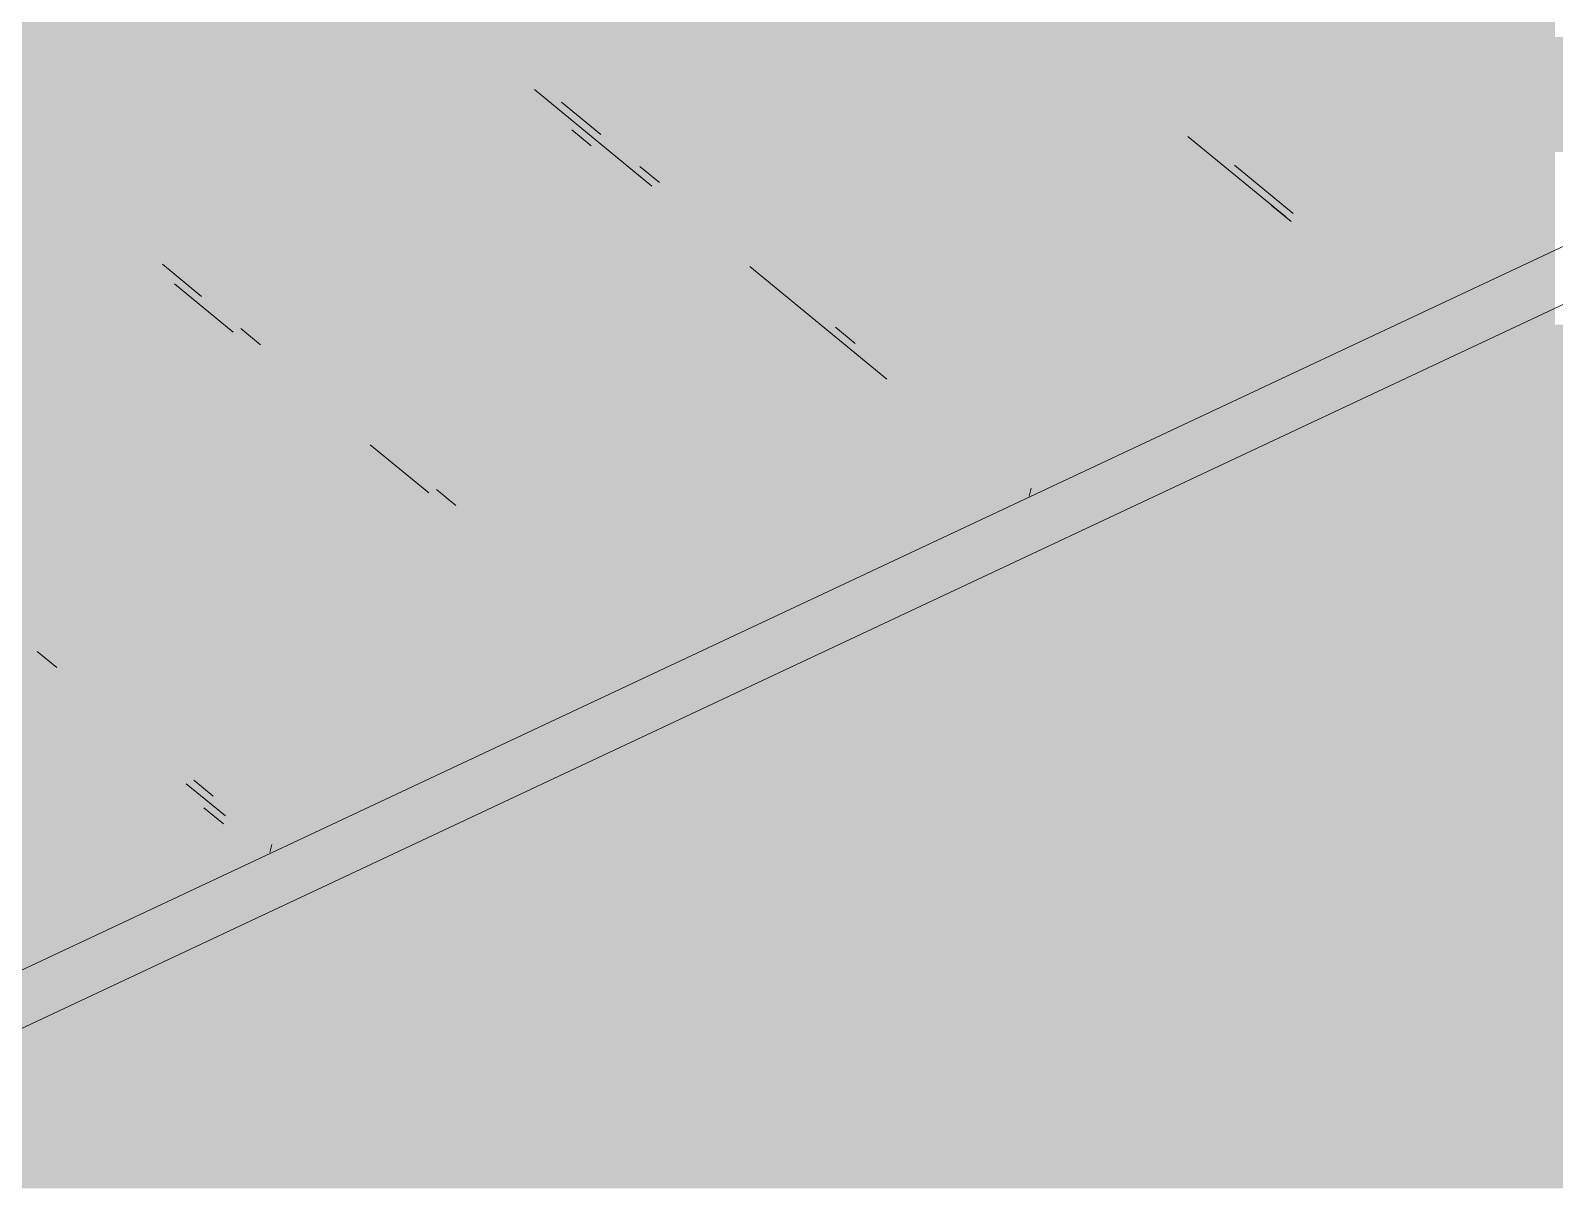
# Model space of a CAD drawing. Header units: millimetres. Extents: x 5 to 1315, y 5 to 292.
# Drawn here: x 1171.363 to 1173.915, y 76.349 to 78.287 of the extents above; entities that cross this region are included whole.
import ezdxf

# ---------------------------------------------------------------- set-up
doc = ezdxf.new("R2010")
doc.units = ezdxf.units.MM
doc.layers.add('EXISTING', color=7, linetype='Continuous')
doc.layers.add('IMAGES', color=7, linetype='Continuous')

# ---------------------------------------------------------------- blocks, each defined once
blk = doc.blocks.new('SHEET_03')
at = {"layer": 'EXISTING', "color": 250, "lineweight": 9}
for p, q in [((272.2071, 78.1881), (272.4037, 78.0265)), ((272.3179, 78.1131), (272.2523, 78.167)), ((270.5269, 76.3281), (274.3412, 78.1188)), ((272.302, 78.0939), (272.2692, 78.1208)), ((273.3015, 78.1095), (273.4653, 77.9748)), ((272.4162, 78.0323), (272.3834, 78.0593)), ((273.4778, 77.9807), (273.3795, 78.0615)), ((270.5269, 76.2306), (274.3412, 78.0213)), ((273.4744, 77.9673), (273.4416, 77.9942)), ((271.6494, 77.8416), (271.5839, 77.8955)), ((272.5675, 77.8918), (272.7968, 77.7033)), ((271.6041, 77.8627), (271.7024, 77.7819)), ((271.7477, 77.7608), (271.7149, 77.7878)), ((272.7438, 77.763), (272.711, 77.79)), ((271.9318, 77.5934), (272.0301, 77.5126)), ((272.0753, 77.4915), (272.0426, 77.5184)), ((273.0353, 77.5072), (273.0387, 77.5206)), ((271.4068, 77.22), (271.3741, 77.2469)), ((271.6237, 77.0256), (271.6892, 76.9717)), ((271.6689, 77.0045), (271.6362, 77.0315)), ((271.6858, 76.9583), (271.6531, 76.9852)), ((271.7638, 76.9103), (271.7672, 76.9237))]:
    blk.add_line(p, q, dxfattribs=at)
at = {"layer": 'IMAGES', "color": 7}
for points in [[(273.7236, 78.2763), (273.82, 78.2763), (273.7236, 78.4691), (273.82, 78.4691)], [(271.3145, 78.2763), (271.7964, 78.2763), (271.3145, 78.3727), (271.7964, 78.3727)], [(271.7964, 78.2763), (271.8927, 78.2763), (271.7964, 78.3727), (271.8927, 78.3727)], [(271.8927, 78.2763), (271.9891, 78.2763), (271.8927, 78.3727), (271.9891, 78.3727)], [(271.9891, 78.2763), (272.0855, 78.2763), (271.9891, 78.3727), (272.0855, 78.3727)], [(272.0855, 78.2763), (272.1818, 78.2763), (272.0855, 78.3727), (272.1818, 78.3727)], [(272.1818, 78.2763), (272.2782, 78.2763), (272.1818, 78.3727), (272.2782, 78.3727)], [(272.2782, 78.2763), (272.8564, 78.2763), (272.2782, 78.3727), (272.8564, 78.3727)], [(272.8564, 78.2763), (272.9527, 78.2763), (272.8564, 78.3727), (272.9527, 78.3727)], [(272.9527, 78.2763), (273.1455, 78.2763), (272.9527, 78.3727), (273.1455, 78.3727)], [(273.1455, 78.2763), (273.7236, 78.2763), (273.1455, 78.3727), (273.7236, 78.3727)], [(273.82, 78.2763), (273.9164, 78.2763), (273.82, 78.3727), (273.9164, 78.3727)], [(271.3145, 78.1799), (271.4109, 78.1799), (271.3145, 78.2763), (271.4109, 78.2763)], [(271.4109, 78.1799), (271.8927, 78.1799), (271.4109, 78.2763), (271.8927, 78.2763)], [(271.8927, 78.1799), (271.9891, 78.1799), (271.8927, 78.2763), (271.9891, 78.2763)], [(271.9891, 78.1799), (272.0855, 78.1799), (271.9891, 78.2763), (272.0855, 78.2763)], [(272.0855, 78.1799), (272.1818, 78.1799), (272.0855, 78.2763), (272.1818, 78.2763)], [(272.1818, 78.1799), (272.2782, 78.1799), (272.1818, 78.2763), (272.2782, 78.2763)], [(272.2782, 78.1799), (272.3745, 78.1799), (272.2782, 78.2763), (272.3745, 78.2763)], [(272.3745, 78.1799), (272.8564, 78.1799), (272.3745, 78.2763), (272.8564, 78.2763)], [(272.8564, 78.1799), (272.9527, 78.1799), (272.8564, 78.2763), (272.9527, 78.2763)], [(272.9527, 78.1799), (273.0491, 78.1799), (272.9527, 78.2763), (273.0491, 78.2763)], [(273.0491, 78.1799), (273.1455, 78.1799), (273.0491, 78.2763), (273.1455, 78.2763)], [(273.1455, 78.1799), (273.2418, 78.1799), (273.1455, 78.2763), (273.2418, 78.2763)], [(273.2418, 78.1799), (273.3382, 78.1799), (273.2418, 78.2763), (273.3382, 78.2763)], [(273.3382, 78.1799), (273.82, 78.1799), (273.3382, 78.2763), (273.82, 78.2763)], [(273.82, 78.1799), (274.0127, 78.1799), (273.82, 78.2763), (274.0127, 78.2763)], [(271.2182, 78.0835), (271.4109, 78.0835), (271.2182, 78.1799), (271.4109, 78.1799)], [(271.4109, 78.0835), (271.5073, 78.0835), (271.4109, 78.1799), (271.5073, 78.1799)], [(271.5073, 78.0835), (272.0855, 78.0835), (271.5073, 78.1799), (272.0855, 78.1799)], [(272.0855, 78.0835), (272.1818, 78.0835), (272.0855, 78.1799), (272.1818, 78.1799)], [(272.1818, 78.0835), (272.3745, 78.0835), (272.1818, 78.1799), (272.3745, 78.1799)], [(272.3745, 78.0835), (272.4709, 78.0835), (272.3745, 78.1799), (272.4709, 78.1799)], [(272.4709, 78.0835), (272.5673, 78.0835), (272.4709, 78.1799), (272.5673, 78.1799)], [(272.5673, 78.0835), (273.0491, 78.0835), (272.5673, 78.1799), (273.0491, 78.1799)], [(273.0491, 78.0835), (273.1455, 78.0835), (273.0491, 78.1799), (273.1455, 78.1799)], [(273.1455, 78.0835), (273.2418, 78.0835), (273.1455, 78.1799), (273.2418, 78.1799)], [(273.2418, 78.0835), (273.3382, 78.0835), (273.2418, 78.1799), (273.3382, 78.1799)], [(273.3382, 78.0835), (273.4345, 78.0835), (273.3382, 78.1799), (273.4345, 78.1799)], [(273.4345, 78.0835), (273.5309, 78.0835), (273.4345, 78.1799), (273.5309, 78.1799)], [(273.5309, 78.0835), (273.82, 78.0835), (273.5309, 78.1799), (273.82, 78.1799)], [(273.82, 78.0835), (274.1091, 78.0835), (273.82, 78.1799), (274.1091, 78.1799)], [(271.3145, 77.9871), (271.5073, 77.9871), (271.3145, 78.0835), (271.5073, 78.0835)], [(271.5073, 77.9871), (271.6036, 77.9871), (271.5073, 78.0835), (271.6036, 78.0835)], [(271.6036, 77.9871), (271.7, 77.9871), (271.6036, 78.0835), (271.7, 78.0835)], [(271.7, 77.9871), (272.1818, 77.9871), (271.7, 78.0835), (272.1818, 78.0835)], [(272.1818, 77.9871), (272.2782, 77.9871), (272.1818, 78.0835), (272.2782, 78.0835)], [(272.2782, 77.9871), (272.4709, 77.9871), (272.2782, 78.0835), (272.4709, 78.0835)], [(272.4709, 77.9871), (272.5673, 77.9871), (272.4709, 78.0835), (272.5673, 78.0835)], [(272.5673, 77.9871), (272.6636, 77.9871), (272.5673, 78.0835), (272.6636, 78.0835)], [(272.6636, 77.9871), (273.1455, 77.9871), (272.6636, 78.0835), (273.1455, 78.0835)], [(273.1455, 77.9871), (273.2418, 77.9871), (273.1455, 78.0835), (273.2418, 78.0835)], [(273.2418, 77.9871), (273.3382, 77.9871), (273.2418, 78.0835), (273.3382, 78.0835)], [(273.3382, 77.9871), (273.5309, 77.9871), (273.3382, 78.0835), (273.5309, 78.0835)], [(273.5309, 77.9871), (273.6273, 77.9871), (273.5309, 78.0835), (273.6273, 78.0835)], [(273.6273, 77.9871), (273.82, 77.9871), (273.6273, 78.0835), (273.82, 78.0835)], [(273.82, 77.9871), (273.9164, 77.9871), (273.82, 78.0835), (273.9164, 78.0835)], [(271.3145, 77.8907), (271.4109, 77.8907), (271.3145, 77.9871), (271.4109, 77.9871)], [(271.4109, 77.8907), (271.6036, 77.8907), (271.4109, 77.9871), (271.6036, 77.9871)], [(271.6036, 77.8907), (271.7, 77.8907), (271.6036, 77.9871), (271.7, 77.9871)], [(271.7, 77.8907), (271.7964, 77.8907), (271.7, 77.9871), (271.7964, 77.9871)], [(271.7964, 77.8907), (272.3745, 77.8907), (271.7964, 77.9871), (272.3745, 77.9871)], [(272.3745, 77.7943), (272.4709, 77.7943), (272.3745, 77.9871), (272.4709, 77.9871)], [(272.4709, 77.7943), (272.6636, 77.7943), (272.4709, 77.9871), (272.6636, 77.9871)], [(272.6636, 77.8907), (272.76, 77.8907), (272.6636, 77.9871), (272.76, 77.9871)], [(272.76, 77.8907), (273.2418, 77.8907), (272.76, 77.9871), (273.2418, 77.9871)], [(273.2418, 77.8907), (273.3382, 77.8907), (273.2418, 77.9871), (273.3382, 77.9871)], [(273.3382, 77.8907), (273.4345, 77.8907), (273.3382, 77.9871), (273.4345, 77.9871)], [(273.4345, 77.8907), (273.5309, 77.8907), (273.4345, 77.9871), (273.5309, 77.9871)], [(273.5309, 77.8907), (273.6273, 77.8907), (273.5309, 77.9871), (273.6273, 77.9871)], [(273.6273, 77.8907), (273.7236, 77.8907), (273.6273, 77.9871), (273.7236, 77.9871)], [(273.7236, 77.7943), (273.9164, 77.7943), (273.7236, 77.9871), (273.9164, 77.9871)], [(270.9291, 77.7943), (271.4109, 77.7943), (270.9291, 77.8907), (271.4109, 77.8907)], [(271.4109, 77.7943), (271.5073, 77.7943), (271.4109, 77.8907), (271.5073, 77.8907)], [(271.5073, 77.7943), (271.7, 77.7943), (271.5073, 77.8907), (271.7, 77.8907)], [(271.7, 77.7943), (271.7964, 77.7943), (271.7, 77.8907), (271.7964, 77.8907)], [(271.7964, 77.7943), (271.8927, 77.7943), (271.7964, 77.8907), (271.8927, 77.8907)], [(271.8927, 77.7943), (272.3745, 77.7943), (271.8927, 77.8907), (272.3745, 77.8907)], [(272.6636, 77.7943), (272.76, 77.7943), (272.6636, 77.8907), (272.76, 77.8907)], [(272.76, 77.7943), (272.8564, 77.7943), (272.76, 77.8907), (272.8564, 77.8907)], [(272.8564, 77.7943), (273.2418, 77.7943), (272.8564, 77.8907), (273.2418, 77.8907)], [(273.2418, 77.7943), (273.4345, 77.7943), (273.2418, 77.8907), (273.4345, 77.8907)], [(273.4345, 77.7943), (273.5309, 77.7943), (273.4345, 77.8907), (273.5309, 77.8907)], [(273.5309, 77.7943), (273.6273, 77.7943), (273.5309, 77.8907), (273.6273, 77.8907)], [(273.6273, 77.7943), (273.7236, 77.7943), (273.6273, 77.8907), (273.7236, 77.8907)], [(271.0255, 77.6979), (271.5073, 77.6979), (271.0255, 77.7943), (271.5073, 77.7943)], [(271.5073, 77.6979), (271.6036, 77.6979), (271.5073, 77.7943), (271.6036, 77.7943)], [(271.6036, 77.6979), (271.7964, 77.6979), (271.6036, 77.7943), (271.7964, 77.7943)], [(271.7964, 77.6979), (271.8927, 77.6979), (271.7964, 77.7943), (271.8927, 77.7943)], [(271.8927, 77.6979), (271.9891, 77.6979), (271.8927, 77.7943), (271.9891, 77.7943)], [(271.9891, 77.6979), (272.4709, 77.6979), (271.9891, 77.7943), (272.4709, 77.7943)], [(272.4709, 77.6979), (272.6636, 77.6979), (272.4709, 77.7943), (272.6636, 77.7943)], [(272.6636, 77.6979), (272.8564, 77.6979), (272.6636, 77.7943), (272.8564, 77.7943)], [(272.8564, 77.6979), (272.9527, 77.6979), (272.8564, 77.7943), (272.9527, 77.7943)], [(272.9527, 77.6979), (273.0491, 77.6979), (272.9527, 77.7943), (273.0491, 77.7943)], [(273.0491, 77.6979), (273.2418, 77.6979), (273.0491, 77.7943), (273.2418, 77.7943)], [(273.2418, 77.6979), (273.4345, 77.6979), (273.2418, 77.7943), (273.4345, 77.7943)], [(273.4345, 77.6979), (273.6273, 77.6979), (273.4345, 77.7943), (273.6273, 77.7943)], [(273.6273, 77.6979), (273.7236, 77.6979), (273.6273, 77.7943), (273.7236, 77.7943)], [(273.7236, 77.6979), (273.82, 77.6979), (273.7236, 77.7943), (273.82, 77.7943)], [(273.82, 77.6979), (274.0127, 77.6979), (273.82, 77.7943), (274.0127, 77.7943)], [(271.1218, 77.6015), (271.6036, 77.6015), (271.1218, 77.6979), (271.6036, 77.6979)], [(271.6036, 77.6015), (271.7, 77.6015), (271.6036, 77.6979), (271.7, 77.6979)], [(271.7, 77.5051), (271.7964, 77.5051), (271.7, 77.6979), (271.7964, 77.6979)], [(271.7964, 77.6015), (271.9891, 77.6015), (271.7964, 77.6979), (271.9891, 77.6979)], [(271.9891, 77.6015), (272.0855, 77.6015), (271.9891, 77.6979), (272.0855, 77.6979)], [(272.0855, 77.6015), (272.5673, 77.6015), (272.0855, 77.6979), (272.5673, 77.6979)], [(272.5673, 77.6015), (272.6636, 77.6015), (272.5673, 77.6979), (272.6636, 77.6979)], [(272.6636, 77.6015), (272.76, 77.6015), (272.6636, 77.6979), (272.76, 77.6979)], [(272.76, 77.6015), (272.8564, 77.6015), (272.76, 77.6979), (272.8564, 77.6979)], [(272.8564, 77.5051), (272.9527, 77.5051), (272.8564, 77.6979), (272.9527, 77.6979)], [(272.9527, 77.6015), (273.0491, 77.6015), (272.9527, 77.6979), (273.0491, 77.6979)], [(273.0491, 77.6015), (273.1455, 77.6015), (273.0491, 77.6979), (273.1455, 77.6979)], [(273.1455, 77.6015), (273.2418, 77.6015), (273.1455, 77.6979), (273.2418, 77.6979)], [(273.2418, 77.6015), (273.4345, 77.6015), (273.2418, 77.6979), (273.4345, 77.6979)], [(273.4345, 77.5051), (273.5309, 77.5051), (273.4345, 77.6979), (273.5309, 77.6979)], [(273.5309, 77.6015), (273.6273, 77.6015), (273.5309, 77.6979), (273.6273, 77.6979)], [(273.6273, 77.6015), (273.7236, 77.6015), (273.6273, 77.6979), (273.7236, 77.6979)], [(273.7236, 77.6015), (273.82, 77.6015), (273.7236, 77.6979), (273.82, 77.6979)], [(273.82, 77.6015), (276.4218, 77.6015), (273.82, 77.6979), (276.4218, 77.6979)], [(271.2182, 77.5051), (271.7, 77.5051), (271.2182, 77.6015), (271.7, 77.6015)], [(271.7964, 77.5051), (271.8927, 77.5051), (271.7964, 77.6015), (271.8927, 77.6015)], [(271.8927, 77.5051), (271.9891, 77.5051), (271.8927, 77.6015), (271.9891, 77.6015)], [(271.9891, 77.5051), (272.0855, 77.5051), (271.9891, 77.6015), (272.0855, 77.6015)], [(272.0855, 77.5051), (272.6636, 77.5051), (272.0855, 77.6015), (272.6636, 77.6015)], [(272.6636, 77.5051), (272.8564, 77.5051), (272.6636, 77.6015), (272.8564, 77.6015)], [(272.9527, 77.5051), (273.0491, 77.5051), (272.9527, 77.6015), (273.0491, 77.6015)], [(273.0491, 77.5051), (273.1455, 77.5051), (273.0491, 77.6015), (273.1455, 77.6015)], [(273.1455, 77.5051), (273.2418, 77.5051), (273.1455, 77.6015), (273.2418, 77.6015)], [(273.2418, 77.5051), (273.3382, 77.5051), (273.2418, 77.6015), (273.3382, 77.6015)], [(273.3382, 77.5051), (273.4345, 77.5051), (273.3382, 77.6015), (273.4345, 77.6015)], [(273.5309, 77.5051), (273.6273, 77.5051), (273.5309, 77.6015), (273.6273, 77.6015)], [(273.6273, 77.5051), (273.7236, 77.5051), (273.6273, 77.6015), (273.7236, 77.6015)], [(273.7236, 77.5051), (273.82, 77.5051), (273.7236, 77.6015), (273.82, 77.6015)], [(273.82, 77.5051), (274.0127, 77.5051), (273.82, 77.6015), (274.0127, 77.6015)], [(271.3145, 77.4087), (271.7964, 77.4087), (271.3145, 77.5051), (271.7964, 77.5051)], [(271.7964, 77.4087), (271.8927, 77.4087), (271.7964, 77.5051), (271.8927, 77.5051)], [(271.8927, 77.4087), (271.9891, 77.4087), (271.8927, 77.5051), (271.9891, 77.5051)], [(271.9891, 77.4087), (272.1818, 77.4087), (271.9891, 77.5051), (272.1818, 77.5051)], [(272.1818, 77.4087), (272.2782, 77.4087), (272.1818, 77.5051), (272.2782, 77.5051)], [(272.2782, 77.4087), (272.3745, 77.4087), (272.2782, 77.5051), (272.3745, 77.5051)], [(272.3745, 77.4087), (272.4709, 77.4087), (272.3745, 77.5051), (272.4709, 77.5051)], [(272.4709, 77.4087), (272.6636, 77.4087), (272.4709, 77.5051), (272.6636, 77.5051)], [(272.6636, 77.4087), (272.76, 77.4087), (272.6636, 77.5051), (272.76, 77.5051)], [(272.76, 77.4087), (272.9527, 77.4087), (272.76, 77.5051), (272.9527, 77.5051)], [(272.9527, 77.4087), (273.0491, 77.4087), (272.9527, 77.5051), (273.0491, 77.5051)], [(273.0491, 77.4087), (273.2418, 77.4087), (273.0491, 77.5051), (273.2418, 77.5051)], [(273.2418, 77.4087), (273.3382, 77.4087), (273.2418, 77.5051), (273.3382, 77.5051)], [(273.3382, 77.4087), (273.4345, 77.4087), (273.3382, 77.5051), (273.4345, 77.5051)], [(273.4345, 77.4087), (273.6273, 77.4087), (273.4345, 77.5051), (273.6273, 77.5051)], [(273.6273, 77.4087), (273.7236, 77.4087), (273.6273, 77.5051), (273.7236, 77.5051)], [(273.7236, 77.4087), (273.82, 77.4087), (273.7236, 77.5051), (273.82, 77.5051)], [(273.82, 77.4087), (274.1091, 77.4087), (273.82, 77.5051), (274.1091, 77.5051)], [(271.3145, 77.3123), (271.4109, 77.3123), (271.3145, 77.4087), (271.4109, 77.4087)], [(271.4109, 77.3123), (271.5073, 77.3123), (271.4109, 77.4087), (271.5073, 77.4087)], [(271.5073, 77.3123), (272.0855, 77.3123), (271.5073, 77.4087), (272.0855, 77.4087)], [(272.0855, 77.3123), (272.1818, 77.3123), (272.0855, 77.4087), (272.1818, 77.4087)], [(272.1818, 77.3123), (272.2782, 77.3123), (272.1818, 77.4087), (272.2782, 77.4087)], [(272.2782, 77.3123), (272.3745, 77.3123), (272.2782, 77.4087), (272.3745, 77.4087)], [(272.3745, 77.3123), (272.4709, 77.3123), (272.3745, 77.4087), (272.4709, 77.4087)], [(272.4709, 77.3123), (272.5673, 77.3123), (272.4709, 77.4087), (272.5673, 77.4087)], [(272.5673, 77.2159), (272.6636, 77.2159), (272.5673, 77.4087), (272.6636, 77.4087)], [(272.6636, 77.3123), (272.76, 77.3123), (272.6636, 77.4087), (272.76, 77.4087)], [(272.76, 77.3123), (272.8564, 77.3123), (272.76, 77.4087), (272.8564, 77.4087)], [(272.8564, 77.3123), (273.0491, 77.3123), (272.8564, 77.4087), (273.0491, 77.4087)], [(273.0491, 77.3123), (273.1455, 77.3123), (273.0491, 77.4087), (273.1455, 77.4087)], [(273.1455, 77.3123), (273.2418, 77.3123), (273.1455, 77.4087), (273.2418, 77.4087)], [(273.2418, 77.3123), (273.3382, 77.3123), (273.2418, 77.4087), (273.3382, 77.4087)], [(273.3382, 77.3123), (273.4345, 77.3123), (273.3382, 77.4087), (273.4345, 77.4087)], [(273.4345, 77.3123), (274.1091, 77.3123), (273.4345, 77.4087), (274.1091, 77.4087)], [(271.2182, 77.2159), (271.4109, 77.2159), (271.2182, 77.3123), (271.4109, 77.3123)], [(271.4109, 77.2159), (271.5073, 77.2159), (271.4109, 77.3123), (271.5073, 77.3123)], [(271.5073, 77.2159), (271.6036, 77.2159), (271.5073, 77.3123), (271.6036, 77.3123)], [(271.6036, 77.2159), (272.0855, 77.2159), (271.6036, 77.3123), (272.0855, 77.3123)], [(272.0855, 77.2159), (272.1818, 77.2159), (272.0855, 77.3123), (272.1818, 77.3123)], [(272.1818, 77.2159), (272.2782, 77.2159), (272.1818, 77.3123), (272.2782, 77.3123)], [(272.2782, 77.2159), (272.4709, 77.2159), (272.2782, 77.3123), (272.4709, 77.3123)], [(272.4709, 77.2159), (272.5673, 77.2159), (272.4709, 77.3123), (272.5673, 77.3123)], [(272.6636, 77.2159), (272.76, 77.2159), (272.6636, 77.3123), (272.76, 77.3123)], [(272.76, 77.2159), (272.8564, 77.2159), (272.76, 77.3123), (272.8564, 77.3123)], [(272.8564, 77.2159), (272.9527, 77.2159), (272.8564, 77.3123), (272.9527, 77.3123)], [(272.9527, 77.2159), (273.0491, 77.2159), (272.9527, 77.3123), (273.0491, 77.3123)], [(273.0491, 77.2159), (273.2418, 77.2159), (273.0491, 77.3123), (273.2418, 77.3123)], [(273.2418, 77.2159), (273.3382, 77.2159), (273.2418, 77.3123), (273.3382, 77.3123)], [(273.3382, 77.2159), (274.2055, 77.2159), (273.3382, 77.3123), (274.2055, 77.3123)], [(271.3145, 77.1195), (271.4109, 77.1195), (271.3145, 77.2159), (271.4109, 77.2159)], [(271.4109, 77.1195), (271.5073, 77.1195), (271.4109, 77.2159), (271.5073, 77.2159)], [(271.5073, 77.1195), (271.6036, 77.1195), (271.5073, 77.2159), (271.6036, 77.2159)], [(271.6036, 77.1195), (271.7, 77.1195), (271.6036, 77.2159), (271.7, 77.2159)], [(271.7, 77.1195), (271.7964, 77.1195), (271.7, 77.2159), (271.7964, 77.2159)], [(271.7964, 77.1195), (272.0855, 77.1195), (271.7964, 77.2159), (272.0855, 77.2159)], [(272.0855, 77.1195), (272.1818, 77.1195), (272.0855, 77.2159), (272.1818, 77.2159)], [(272.1818, 77.1195), (272.2782, 77.1195), (272.1818, 77.2159), (272.2782, 77.2159)], [(272.2782, 77.1195), (272.3745, 77.1195), (272.2782, 77.2159), (272.3745, 77.2159)], [(272.3745, 77.1195), (272.4709, 77.1195), (272.3745, 77.2159), (272.4709, 77.2159)], [(272.4709, 77.1195), (272.5673, 77.1195), (272.4709, 77.2159), (272.5673, 77.2159)], [(272.5673, 77.1195), (272.6636, 77.1195), (272.5673, 77.2159), (272.6636, 77.2159)], [(272.6636, 77.1195), (272.76, 77.1195), (272.6636, 77.2159), (272.76, 77.2159)], [(272.76, 77.1195), (272.8564, 77.1195), (272.76, 77.2159), (272.8564, 77.2159)], [(272.8564, 77.1195), (273.0491, 77.1195), (272.8564, 77.2159), (273.0491, 77.2159)], [(273.0491, 77.1195), (274.4945, 77.1195), (273.0491, 77.2159), (274.4945, 77.2159)], [(271.3145, 77.0231), (271.4109, 77.0231), (271.3145, 77.1195), (271.4109, 77.1195)], [(271.4109, 77.0231), (271.5073, 77.0231), (271.4109, 77.1195), (271.5073, 77.1195)], [(271.5073, 77.0231), (271.6036, 77.0231), (271.5073, 77.1195), (271.6036, 77.1195)], [(271.6036, 77.0231), (271.7, 77.0231), (271.6036, 77.1195), (271.7, 77.1195)], [(271.7, 77.0231), (271.7964, 77.0231), (271.7, 77.1195), (271.7964, 77.1195)], [(271.7964, 77.0231), (271.8927, 77.0231), (271.7964, 77.1195), (271.8927, 77.1195)], [(271.8927, 77.0231), (272.1818, 77.0231), (271.8927, 77.1195), (272.1818, 77.1195)], [(272.1818, 77.0231), (272.2782, 77.0231), (272.1818, 77.1195), (272.2782, 77.1195)], [(272.2782, 77.0231), (272.3745, 77.0231), (272.2782, 77.1195), (272.3745, 77.1195)], [(272.3745, 77.0231), (272.4709, 77.0231), (272.3745, 77.1195), (272.4709, 77.1195)], [(272.4709, 77.0231), (272.5673, 77.0231), (272.4709, 77.1195), (272.5673, 77.1195)], [(272.5673, 77.0231), (272.6636, 77.0231), (272.5673, 77.1195), (272.6636, 77.1195)], [(272.6636, 77.0231), (272.8564, 77.0231), (272.6636, 77.1195), (272.8564, 77.1195)], [(272.8564, 77.0231), (274.6873, 77.0231), (272.8564, 77.1195), (274.6873, 77.1195)], [(270.9291, 76.9267), (271.4109, 76.9267), (270.9291, 77.0231), (271.4109, 77.0231)], [(271.4109, 76.9267), (271.5073, 76.9267), (271.4109, 77.0231), (271.5073, 77.0231)], [(271.5073, 76.9267), (271.6036, 76.9267), (271.5073, 77.0231), (271.6036, 77.0231)], [(271.6036, 76.8303), (271.7, 76.8303), (271.6036, 77.0231), (271.7, 77.0231)], [(271.7, 76.8303), (271.7964, 76.8303), (271.7, 77.0231), (271.7964, 77.0231)], [(271.7964, 76.9267), (271.8927, 76.9267), (271.7964, 77.0231), (271.8927, 77.0231)], [(271.8927, 76.9267), (271.9891, 76.9267), (271.8927, 77.0231), (271.9891, 77.0231)], [(271.9891, 76.9267), (272.0855, 76.9267), (271.9891, 77.0231), (272.0855, 77.0231)], [(272.0855, 76.9267), (272.1818, 76.9267), (272.0855, 77.0231), (272.1818, 77.0231)], [(272.1818, 76.9267), (272.2782, 76.9267), (272.1818, 77.0231), (272.2782, 77.0231)], [(272.2782, 76.9267), (272.3745, 76.9267), (272.2782, 77.0231), (272.3745, 77.0231)], [(272.3745, 76.9267), (272.4709, 76.9267), (272.3745, 77.0231), (272.4709, 77.0231)], [(272.4709, 76.9267), (272.5673, 76.9267), (272.4709, 77.0231), (272.5673, 77.0231)], [(272.5673, 76.9267), (272.6636, 76.9267), (272.5673, 77.0231), (272.6636, 77.0231)], [(272.6636, 76.9267), (274.88, 76.9267), (272.6636, 77.0231), (274.88, 77.0231)], [(271.2182, 76.8303), (271.4109, 76.8303), (271.2182, 76.9267), (271.4109, 76.9267)], [(271.4109, 76.8303), (271.5073, 76.8303), (271.4109, 76.9267), (271.5073, 76.9267)], [(271.5073, 76.8303), (271.6036, 76.8303), (271.5073, 76.9267), (271.6036, 76.9267)], [(271.7964, 76.7339), (271.8927, 76.7339), (271.7964, 76.9267), (271.8927, 76.9267)], [(271.8927, 76.8303), (271.9891, 76.8303), (271.8927, 76.9267), (271.9891, 76.9267)], [(271.9891, 76.8303), (272.0855, 76.8303), (271.9891, 76.9267), (272.0855, 76.9267)], [(272.0855, 76.8303), (272.1818, 76.8303), (272.0855, 76.9267), (272.1818, 76.9267)], [(272.1818, 76.8303), (272.2782, 76.8303), (272.1818, 76.9267), (272.2782, 76.9267)], [(272.2782, 76.8303), (272.3745, 76.8303), (272.2782, 76.9267), (272.3745, 76.9267)], [(272.3745, 76.8303), (272.4709, 76.8303), (272.3745, 76.9267), (272.4709, 76.9267)], [(272.4709, 76.8303), (275.6509, 76.8303), (272.4709, 76.9267), (275.6509, 76.9267)], [(271.3145, 76.7339), (271.4109, 76.7339), (271.3145, 76.8303), (271.4109, 76.8303)], [(271.4109, 76.7339), (271.6036, 76.7339), (271.4109, 76.8303), (271.6036, 76.8303)], [(271.6036, 76.7339), (271.7, 76.7339), (271.6036, 76.8303), (271.7, 76.8303)], [(271.7, 76.7339), (271.7964, 76.7339), (271.7, 76.8303), (271.7964, 76.8303)], [(271.8927, 76.7339), (271.9891, 76.7339), (271.8927, 76.8303), (271.9891, 76.8303)], [(271.9891, 76.7339), (272.0855, 76.7339), (271.9891, 76.8303), (272.0855, 76.8303)], [(272.0855, 76.7339), (272.1818, 76.7339), (272.0855, 76.8303), (272.1818, 76.8303)], [(272.1818, 76.7339), (272.2782, 76.7339), (272.1818, 76.8303), (272.2782, 76.8303)], [(272.2782, 76.7339), (275.3618, 76.7339), (272.2782, 76.8303), (275.3618, 76.8303)], [(271.3145, 76.6375), (271.4109, 76.6375), (271.3145, 76.7339), (271.4109, 76.7339)], [(271.4109, 76.6375), (271.5073, 76.6375), (271.4109, 76.7339), (271.5073, 76.7339)], [(271.5073, 76.6375), (271.6036, 76.6375), (271.5073, 76.7339), (271.6036, 76.7339)], [(271.6036, 76.6375), (271.7, 76.6375), (271.6036, 76.7339), (271.7, 76.7339)], [(271.7, 76.6375), (271.8927, 76.6375), (271.7, 76.7339), (271.8927, 76.7339)], [(271.8927, 76.6375), (271.9891, 76.6375), (271.8927, 76.7339), (271.9891, 76.7339)], [(271.9891, 76.6375), (275.3618, 76.6375), (271.9891, 76.7339), (275.3618, 76.7339)], [(271.3145, 76.5411), (271.4109, 76.5411), (271.3145, 76.6375), (271.4109, 76.6375)], [(271.4109, 76.5411), (271.5073, 76.5411), (271.4109, 76.6375), (271.5073, 76.6375)], [(271.5073, 76.5411), (271.6036, 76.5411), (271.5073, 76.6375), (271.6036, 76.6375)], [(271.6036, 76.5411), (271.8927, 76.5411), (271.6036, 76.6375), (271.8927, 76.6375)], [(271.8927, 76.5411), (275.1691, 76.5411), (271.8927, 76.6375), (275.1691, 76.6375)], [(271.3145, 76.4446), (271.4109, 76.4446), (271.3145, 76.5411), (271.4109, 76.5411)], [(271.4109, 76.4446), (271.5073, 76.4446), (271.4109, 76.5411), (271.5073, 76.5411)], [(271.5073, 76.4446), (271.6036, 76.4446), (271.5073, 76.5411), (271.6036, 76.5411)], [(271.6036, 76.4446), (274.88, 76.4446), (271.6036, 76.5411), (274.88, 76.5411)], [(271.3145, 76.3482), (271.4109, 76.3482), (271.3145, 76.4446), (271.4109, 76.4446)], [(271.4109, 76.3482), (274.6873, 76.3482), (271.4109, 76.4446), (274.6873, 76.4446)]]:
    blk.add_solid(points, dxfattribs=at)

msp = doc.modelspace()

# ---------------------------------------------------------------- block references
msp.add_blockref('SHEET_03', (900, 0))

doc.saveas('drawing.dxf')
